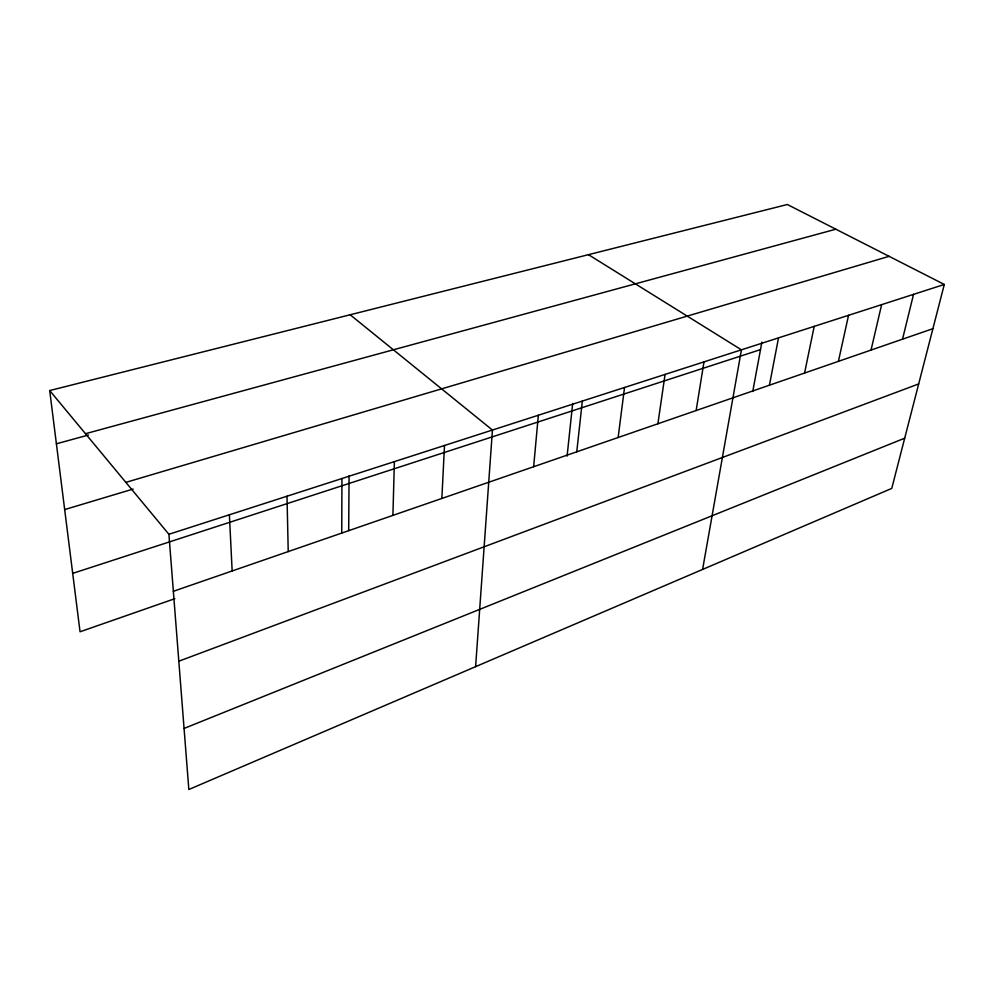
<?xml version="1.0" encoding="UTF-8"?>
<svg xmlns="http://www.w3.org/2000/svg" width="994" height="994" viewBox="0 0 994 994"><rect width="100%" height="100%" fill="white"/><g stroke="black" fill="none" stroke-linecap="round" stroke-linejoin="round"><path stroke-width="1.49" d="M341.75 533.07L341.936 478.524M348.695 530.56L349.068 475.791M392.916 515.377L394.382 461.626M441.858 498.454L444.504 445.486M475.604 666.663L492.44 430.042L350.161 314.775M533.654 466.72L538.35 415.243M567.102 456.097L572.681 403.415M576.756 451.823L582.335 401.067M618.131 437.509L624.543 387.474M657.891 423.767L665.061 374.427M696.135 410.547L703.988 361.878M702.596 569.425L741.425 349.826L588.448 254.663M752.744 391.499L761.889 342.147M769.431 385.2L778.513 337.873M804.568 373.048L814.198 326.38M838.414 361.344L848.541 315.309M871.042 350.062L881.628 304.649M902.527 339.178L913.536 294.373M944.3 284.458L891.767 488.402L188.835 789.497L168.905 534.275L49.7 390.555L787.36 204.503L944.3 284.458L168.905 534.275M184.064 728.44L904.702 438.18M178.821 661.209L918.68 383.933M174.845 598.686L80.042 631.774L49.7 390.555M173.354 591.293L932.906 328.679M72.699 573.376L760.497 349.615M64.672 509.574L133.159 489.048M125.853 482.376L889.096 256.328M85.496 433.707L835.842 229.204M56.397 443.796L88.503 435.012M229.39 514.78L232.149 570.966M287.005 496.217L288.223 551.583"/></g></svg>
